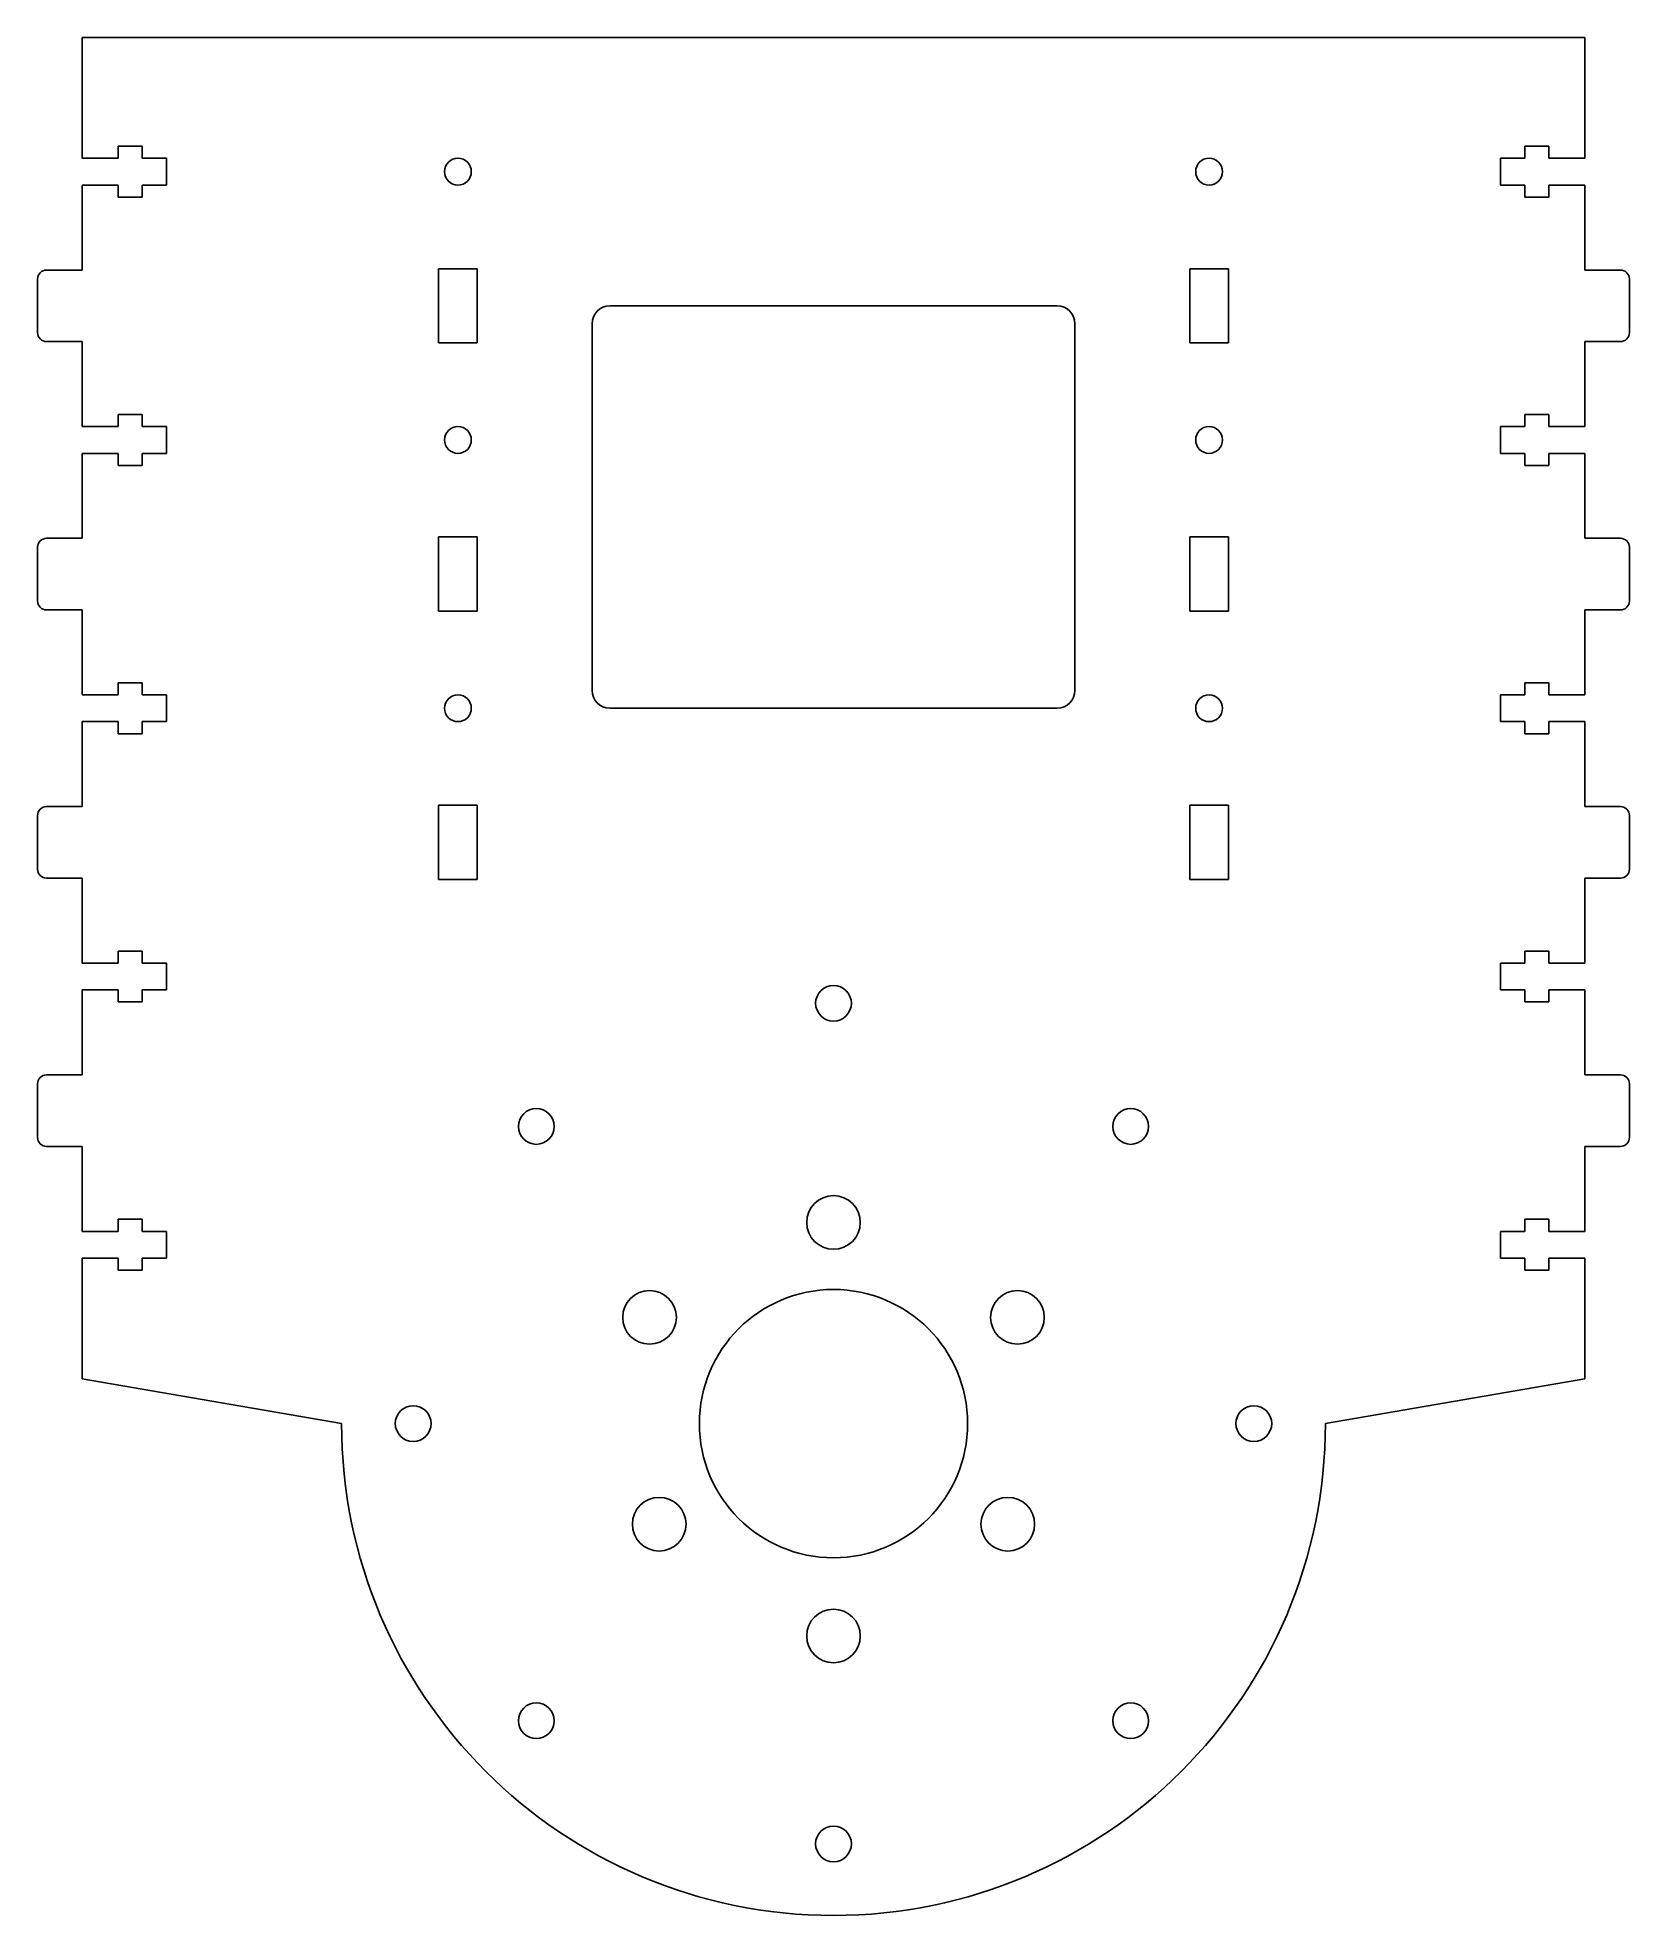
# Model space of a CAD drawing. Header units: millimetres. Extents: x 140 to 318, y -87 to 123.
import ezdxf

# ---------------------------------------------------------------- set-up
doc = ezdxf.new("R2010")
doc.units = ezdxf.units.MM

msp = doc.modelspace()

# ---------------------------------------------------------------- linework, layer by layer
at = {"color": 7, "linetype": 'Continuous', "lineweight": 25}
for p, q in [((145, 123), (145, 109.5)), ((145, 123), (313, 123)), ((313, 123), (313, 109.5)), ((149, 109.5), (145, 109.5)), ((149, 110.85), (151.7, 110.85)), ((149, 109.5), (149, 110.85)), ((151.7, 110.85), (151.7, 109.5)), ((151.7, 109.5), (154.4, 109.5)), ((154.4, 109.5), (154.4, 106.5)), ((306.3, 109.5), (303.6, 109.5)), ((303.6, 109.5), (303.6, 106.5)), ((309, 110.85), (306.3, 110.85)), ((306.3, 110.85), (306.3, 109.5)), ((309, 109.5), (309, 110.85)), ((309, 109.5), (313, 109.5)), ((145, 97), (145, 106.5)), ((149, 106.5), (145, 106.5)), ((149, 106.5), (149, 105.15)), ((149, 105.15), (151.7, 105.15)), ((151.7, 105.15), (151.7, 106.5)), ((151.7, 106.5), (154.4, 106.5)), ((306.3, 106.5), (303.6, 106.5)), ((306.3, 105.15), (306.3, 106.5)), ((309, 105.15), (306.3, 105.15)), ((309, 106.5), (309, 105.15)), ((309, 106.5), (313, 106.5)), ((313, 97), (313, 106.5)), ((141, 97), (145, 97)), ((184.85, 97.15), (184.85, 88.85)), ((184.85, 97.15), (189.15, 97.15)), ((189.15, 97.15), (189.15, 88.85)), ((268.85, 97.15), (268.85, 88.85)), ((273.15, 97.15), (268.85, 97.15)), ((273.15, 97.15), (273.15, 88.85)), ((317, 97), (313, 97)), ((140, 90), (140, 96)), ((318, 90), (318, 96)), ((204, 93), (254, 93)), ((202, 91), (202, 50)), ((256, 91), (256, 50)), ((145, 89), (141, 89)), ((145, 89), (145, 79.5)), ((184.85, 88.85), (189.15, 88.85)), ((273.15, 88.85), (268.85, 88.85)), ((313, 89), (317, 89)), ((313, 89), (313, 79.5)), ((149, 80.85), (151.7, 80.85)), ((149, 79.5), (149, 80.85)), ((151.7, 80.85), (151.7, 79.5)), ((309, 80.85), (306.3, 80.85)), ((306.3, 80.85), (306.3, 79.5)), ((309, 79.5), (309, 80.85)), ((149, 79.5), (145, 79.5)), ((151.7, 79.5), (154.4, 79.5)), ((154.4, 76.5), (154.4, 79.5)), ((306.3, 79.5), (303.6, 79.5)), ((303.6, 76.5), (303.6, 79.5)), ((309, 79.5), (313, 79.5)), ((145, 76.5), (145, 67)), ((149, 76.5), (145, 76.5)), ((149, 76.5), (149, 75.15)), ((151.7, 75.15), (151.7, 76.5)), ((151.7, 76.5), (154.4, 76.5)), ((306.3, 76.5), (303.6, 76.5)), ((306.3, 75.15), (306.3, 76.5)), ((309, 76.5), (309, 75.15)), ((309, 76.5), (313, 76.5)), ((313, 76.5), (313, 67)), ((149, 75.15), (151.7, 75.15)), ((309, 75.15), (306.3, 75.15)), ((140, 66), (140, 60)), ((145, 67), (141, 67)), ((184.85, 67.15), (184.85, 58.85)), ((184.85, 67.15), (189.15, 67.15)), ((189.15, 67.15), (189.15, 58.85)), ((268.85, 67.15), (268.85, 58.85)), ((273.15, 67.15), (268.85, 67.15)), ((273.15, 67.15), (273.15, 58.85)), ((313, 67), (317, 67)), ((318, 66), (318, 60)), ((141, 59), (145, 59)), ((145, 59), (145, 49.5)), ((184.85, 58.85), (189.15, 58.85)), ((273.15, 58.85), (268.85, 58.85)), ((317, 59), (313, 59)), ((313, 59), (313, 49.5)), ((149, 50.85), (151.7, 50.85)), ((149, 49.5), (149, 50.85)), ((151.7, 50.85), (151.7, 49.5)), ((309, 50.85), (306.3, 50.85)), ((306.3, 50.85), (306.3, 49.5)), ((309, 49.5), (309, 50.85)), ((145, 49.5), (149, 49.5)), ((151.7, 49.5), (154.4, 49.5)), ((154.4, 46.5), (154.4, 49.5)), ((306.3, 49.5), (303.6, 49.5)), ((303.6, 46.5), (303.6, 49.5)), ((313, 49.5), (309, 49.5)), ((145, 37), (145, 46.5)), ((145, 46.5), (149, 46.5)), ((149, 46.5), (149, 45.15)), ((151.7, 45.15), (151.7, 46.5)), ((151.7, 46.5), (154.4, 46.5)), ((204, 48), (254, 48)), ((306.3, 46.5), (303.6, 46.5)), ((306.3, 45.15), (306.3, 46.5)), ((309, 46.5), (309, 45.15)), ((313, 46.5), (309, 46.5)), ((313, 37), (313, 46.5)), ((149, 45.15), (151.7, 45.15)), ((309, 45.15), (306.3, 45.15)), ((140, 30), (140, 36)), ((141, 37), (145, 37)), ((184.85, 37.15), (184.85, 28.85)), ((184.85, 37.15), (189.15, 37.15)), ((189.15, 37.15), (189.15, 28.85)), ((268.85, 37.15), (268.85, 28.85)), ((273.15, 37.15), (268.85, 37.15)), ((273.15, 37.15), (273.15, 28.85)), ((317, 37), (313, 37)), ((318, 30), (318, 36)), ((145, 29), (141, 29)), ((145, 19.5), (145, 29)), ((184.85, 28.85), (189.15, 28.85)), ((273.15, 28.85), (268.85, 28.85)), ((313, 29), (317, 29)), ((313, 19.5), (313, 29)), ((149, 19.5), (145, 19.5)), ((149, 20.85), (151.7, 20.85)), ((149, 19.5), (149, 20.85)), ((151.7, 20.85), (151.7, 19.5)), ((151.7, 19.5), (154.4, 19.5)), ((154.4, 19.5), (154.4, 16.5)), ((306.3, 19.5), (303.6, 19.5)), ((303.6, 19.5), (303.6, 16.5)), ((309, 20.85), (306.3, 20.85)), ((306.3, 20.85), (306.3, 19.5)), ((309, 19.5), (309, 20.85)), ((309, 19.5), (313, 19.5)), ((145, 7), (145, 16.5)), ((149, 16.5), (145, 16.5)), ((149, 16.5), (149, 15.15)), ((149, 15.15), (151.7, 15.15)), ((151.7, 15.15), (151.7, 16.5)), ((151.7, 16.5), (154.4, 16.5)), ((306.3, 16.5), (303.6, 16.5)), ((306.3, 15.15), (306.3, 16.5)), ((309, 15.15), (306.3, 15.15)), ((309, 16.5), (309, 15.15)), ((309, 16.5), (313, 16.5)), ((313, 7), (313, 16.5)), ((145, 7), (141, 7)), ((313, 7), (317, 7)), ((140, 6), (140, 0)), ((318, 6), (318, 0)), ((141, -1), (145, -1)), ((145, -1), (145, -10.5)), ((317, -1), (313, -1)), ((313, -1), (313, -10.5)), ((149, -10.5), (145, -10.5)), ((149, -9.15), (151.7, -9.15)), ((149, -10.5), (149, -9.15)), ((151.7, -9.15), (151.7, -10.5)), ((309, -9.15), (306.3, -9.15)), ((306.3, -9.15), (306.3, -10.5)), ((309, -10.5), (309, -9.15)), ((151.7, -10.5), (154.4, -10.5)), ((154.4, -13.5), (154.4, -10.5)), ((306.3, -10.5), (303.6, -10.5)), ((303.6, -13.5), (303.6, -10.5)), ((309, -10.5), (313, -10.5)), ((145, -27), (145, -13.5)), ((149, -13.5), (145, -13.5)), ((149, -13.5), (149, -14.85)), ((151.7, -14.85), (151.7, -13.5)), ((151.7, -13.5), (154.4, -13.5)), ((306.3, -13.5), (303.6, -13.5)), ((306.3, -14.85), (306.3, -13.5)), ((309, -13.5), (309, -14.85)), ((309, -13.5), (313, -13.5)), ((313, -27), (313, -13.5)), ((149, -14.85), (151.7, -14.85)), ((309, -14.85), (306.3, -14.85)), ((174, -32), (145, -27)), ((284, -32), (313, -27))]:
    msp.add_line(p, q, dxfattribs=at)
for centre, radius in [((187, 108), 1.5), ((271, 108), 1.5), ((187, 78), 1.5), ((271, 78), 1.5), ((187, 48), 1.5), ((271, 48), 1.5), ((229, 15), 2), ((195.77, 1.23), 2), ((262.23, 1.23), 2), ((229, -9.5), 3), ((208.43, -20.12), 3), ((229, -32), 15), ((249.57, -20.12), 3), ((182, -32), 2), ((276, -32), 2), ((209.51, -43.25), 3), ((248.49, -43.25), 3), ((229, -55.75), 3), ((195.77, -65.23), 2), ((262.23, -65.23), 2), ((229, -79), 2)]:
    msp.add_circle(centre, radius, dxfattribs=at)
for centre, radius, start, end in [((141, 96), 1, 90, 180), ((317, 96), 1, 0, 90), ((204, 91), 2, 90, 180), ((254, 91), 2, 0, 90), ((141, 90), 1, 180, 270), ((317, 90), 1, 270, 0), ((141, 66), 1, 90, 180), ((317, 66), 1, 0, 90), ((141, 60), 1, 180, 270), ((317, 60), 1, 270, 360), ((204, 50), 2, 180, 270), ((254, 50), 2, 270, 0), ((141, 36), 1, 90, 180), ((317, 36), 1, 0, 90), ((141, 30), 1, 180, 270), ((317, 30), 1, 270, 360), ((141, 6), 1, 90, 180), ((317, 6), 1, 0, 90), ((317, 0), 1, 270, 360), ((141, 0), 1, 180, 270), ((229, -32), 55, 180, 0)]:
    msp.add_arc(centre, radius, start, end, dxfattribs=at)

doc.saveas('drawing.dxf')
